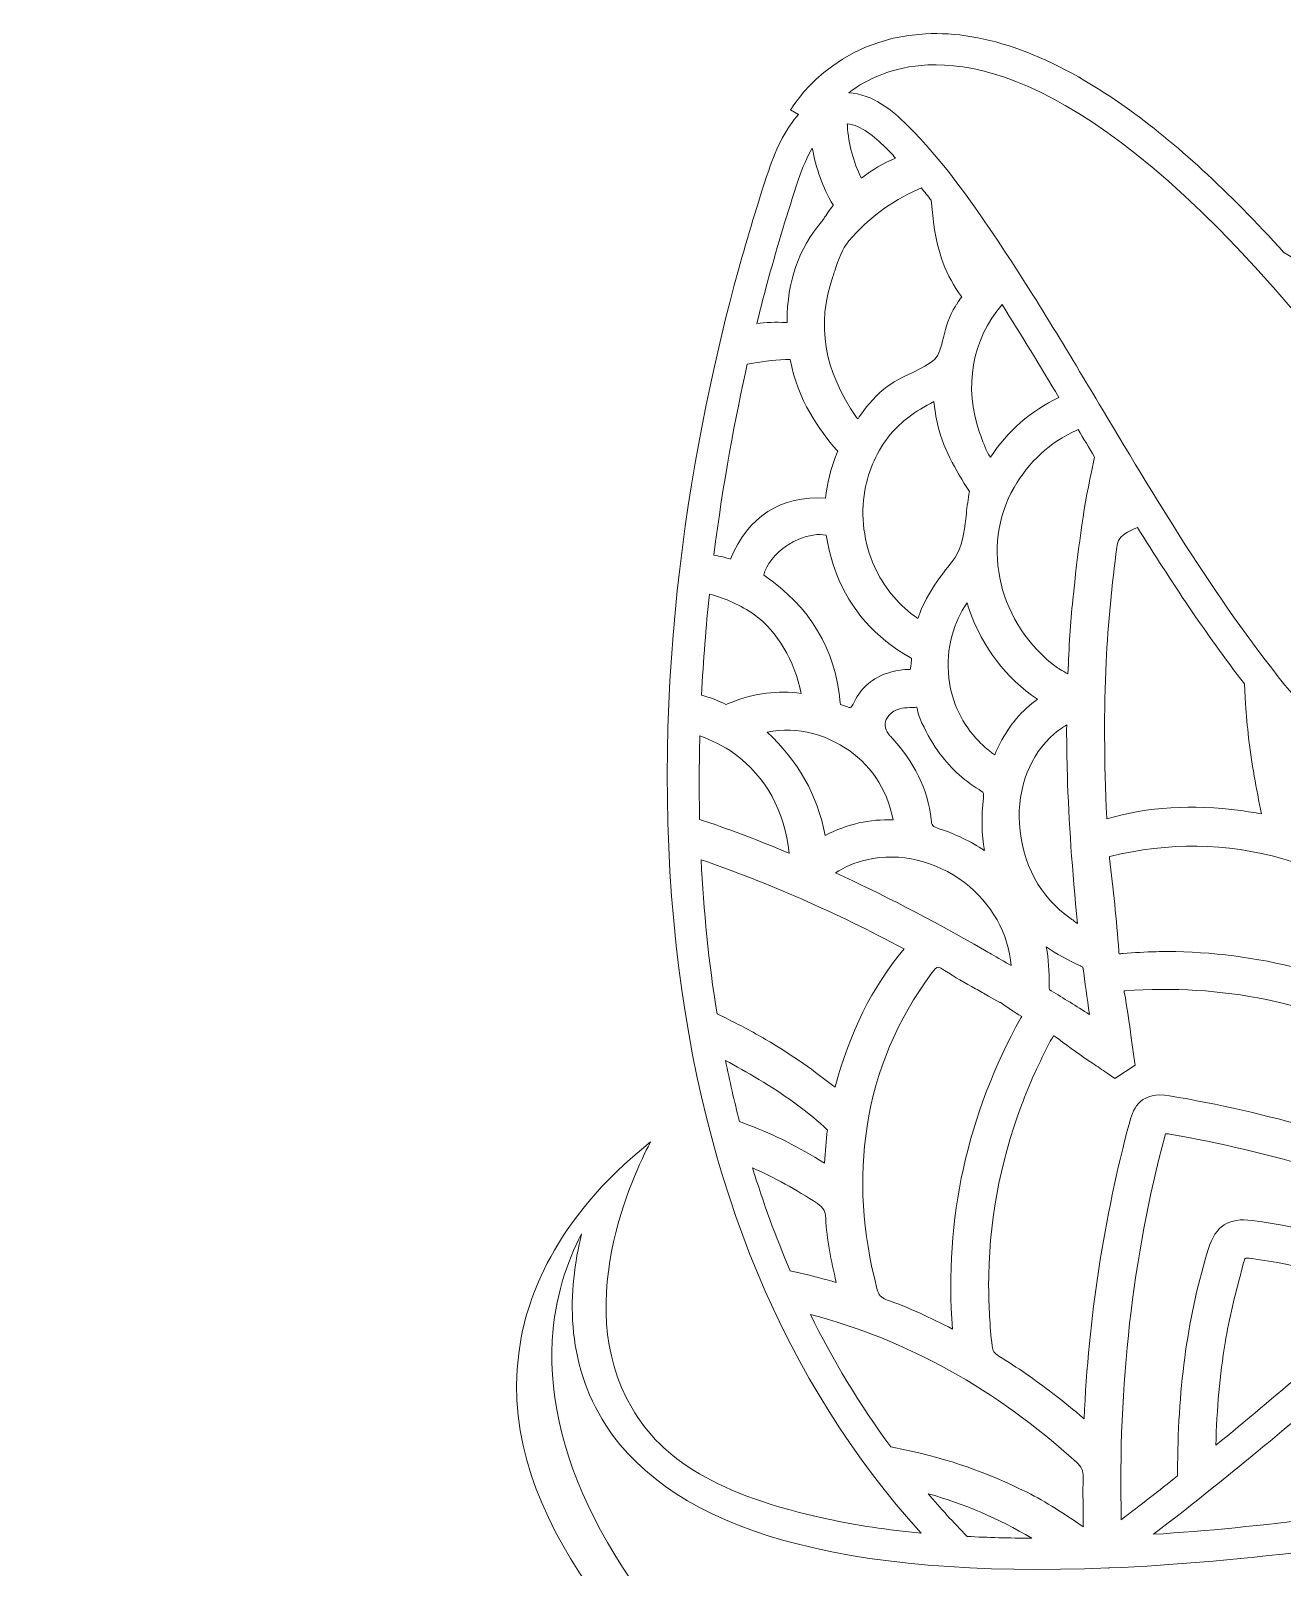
# Model space of a CAD drawing. Extents: x 126 to 8914, y -5970 to -48.
# Drawn here: x 126 to 761, y -3848 to -3068 of the extents above; entities that cross this region are included whole.
import ezdxf

# ---------------------------------------------------------------- set-up
doc = ezdxf.new("R2010")
doc.units = 0
doc.header["$MEASUREMENT"] = 0
doc.layers.add('Layer 1', color=7, linetype='Continuous')

# ---------------------------------------------------------------- blocks, each defined once
blk = doc.blocks.new('block 5')
at = {"layer": 'Layer 1', "lineweight": 0}
for points, knots in [([(2818.21, -4035.29), (2764.98, -4085.04), (2703.32, -4112.86), (2639.92, -4115.7), (2556.38, -4119.43), (2474.39, -4091.01), (2412.29, -4065.84), (2390.15, -4056.87), (2367.8, -4047.16), (2346.17, -4037.79), (2337.96, -4034.23), (2329.71, -4030.65), (2321.4, -4027.09), (2370.2, -4027.99), (2425.96, -4026.76), (2512.78, -3944.21), (2568.47, -3891.26), (2641.86, -3817.66), (2625.5, -3731.42), (2622.21, -3714.04), (2610.78, -3672.65), (2559.78, -3632.09), (2565.05, -3641.92), (2601.55, -3712.43), (2569.23, -3767.25), (2553.89, -3793.27), (2526.47, -3811.29), (2469.72, -3823.54), (2455.32, -3826.64), (2439.55, -3829), (2422.5, -3830.6), (2491.63, -3754.35), (2533.44, -3654.19), (2546.8, -3532.56), (2561.6, -3397.97), (2537.78, -3271.79), (2515.19, -3189.65), (2510.53, -3172.76), (2505.39, -3155.8), (2499.9, -3139.21), (2495.8, -3126.87), (2490.71, -3117.41), (2484.71, -3110.84), (2484.71, -3110.84), (2488.77, -3108.46), (2488.77, -3108.46), (2487.91, -3106.99), (2467.22, -3072.31), (2420.27, -3069.9), (2389.9, -3068.35), (2355.8, -3080.81), (2318.9, -3106.96), (2293.41, -3125.04), (2266.47, -3149.76), (2238.33, -3180.89), (2186.61, -3211.53), (2146.15, -3238.95), (2111.02, -3267.11), (2058.71, -3309.06), (2001.06, -3349.19), (1934.05, -3358.54), (1877.14, -3366.49), (1825.98, -3348.74), (1771.81, -3329.95), (1743.84, -3320.25), (1714.92, -3310.21), (1685.21, -3304.09), (1598.29, -3286.15), (1534.59, -3301.57), (1500, -3348.62), (1465.41, -3301.57), (1401.71, -3286.17), (1314.79, -3304.09), (1285.08, -3310.21), (1256.16, -3320.25), (1228.19, -3329.95), (1174.02, -3348.74), (1122.86, -3366.49), (1065.95, -3358.54), (998.94, -3349.19), (941.29, -3309.06), (888.98, -3267.11), (853.85, -3238.95), (813.4, -3211.53), (761.67, -3180.89), (733.53, -3149.76), (706.59, -3125.04), (681.1, -3106.96), (644.2, -3080.81), (610.1, -3068.34), (579.73, -3069.9), (532.78, -3072.31), (512.09, -3106.99), (511.23, -3108.46), (511.23, -3108.46), (515.29, -3110.84), (515.29, -3110.84), (509.29, -3117.41), (504.2, -3126.87), (500.12, -3139.21), (494.6, -3155.81), (489.45, -3172.78), (484.81, -3189.65), (462.22, -3271.79), (438.4, -3397.97), (453.2, -3532.56), (466.56, -3654.19), (508.37, -3754.35), (577.5, -3830.6), (560.45, -3829), (544.68, -3826.64), (530.28, -3823.54), (473.53, -3811.29), (446.11, -3793.27), (430.77, -3767.25), (398.45, -3712.43), (434.95, -3641.92), (440.22, -3632.09), (389.22, -3672.65), (377.79, -3714.04), (374.5, -3731.42), (358.14, -3817.66), (431.53, -3891.26), (487.22, -3944.21), (574.04, -4026.76), (629.8, -4027.99), (678.6, -4027.09), (670.29, -4030.65), (662.04, -4034.23), (653.83, -4037.79), (632.2, -4047.16), (609.85, -4056.87), (587.71, -4065.84), (525.61, -4091.01), (443.59, -4119.44), (360.08, -4115.7), (296.68, -4112.86), (235.02, -4085.04), (181.79, -4035.29), (181.79, -4035.29), (125.56, -3982.7), (125.56, -3982.7), (125.56, -3982.7), (169.91, -4045.63), (169.91, -4045.63), (219.46, -4115.9), (304.09, -4175.64), (385.53, -4197.81), (420.7, -4207.39), (457.65, -4212.84), (496.23, -4214.15), (485.34, -4225.21), (469.98, -4241.91), (452.74, -4264.03), (422.4, -4302.95), (380.42, -4366.57), (352.73, -4448.62), (321.59, -4540.91), (314.53, -4637.18), (331.76, -4734.74), (353.22, -4856.34), (412.66, -4980.18), (508.45, -5102.83), (508.45, -5102.83), (517.04, -5113.81), (517.04, -5113.81), (517.04, -5113.81), (522.08, -5100.8), (522.08, -5100.8), (522.28, -5100.26), (543.72, -5046.12), (606.97, -4986), (618.24, -4975.3), (631.32, -4963.97), (646.37, -4952.46), (644.61, -4982.41), (643.28, -5045.33), (654.68, -5125.3), (663.93, -5190.25), (679.74, -5252.83), (701.65, -5311.3), (729.05, -5384.39), (766.12, -5451.24), (811.85, -5510), (813.74, -5512.77), (839.32, -5550.81), (859.18, -5606.87), (878.01, -5659.98), (895.42, -5740.7), (871.56, -5823.61), (871.56, -5823.61), (865.31, -5845.39), (865.31, -5845.39), (865.31, -5845.39), (883.77, -5832.24), (883.77, -5832.24), (885.33, -5831.13), (922.61, -5804.27), (953.85, -5755.29), (978.49, -5716.64), (1002.96, -5657.53), (992.58, -5583.6), (993.17, -5584.35), (993.72, -5585.04), (994.23, -5585.72), (1015.9, -5614.87), (1039.45, -5642.28), (1064.19, -5667.18), (1108.9, -5712.2), (1155.06, -5746.33), (1201.41, -5768.67), (1255.37, -5794.66), (1309.82, -5804.7), (1363.33, -5798.49), (1378.55, -5829.06), (1404.02, -5852.77), (1428.69, -5875.76), (1454.89, -5900.15), (1479.63, -5923.18), (1492.73, -5953.46), (1492.73, -5953.46), (1500, -5970.23), (1500, -5970.23), (1500, -5970.23), (1507.27, -5953.46), (1507.27, -5953.46), (1520.37, -5923.18), (1545.11, -5900.15), (1571.31, -5875.76), (1595.98, -5852.77), (1621.45, -5829.06), (1636.67, -5798.49), (1690.18, -5804.7), (1744.63, -5794.66), (1798.59, -5768.67), (1844.94, -5746.33), (1891.12, -5712.2), (1935.81, -5667.18), (1960.55, -5642.28), (1984.1, -5614.88), (2005.77, -5585.74), (2006.28, -5585.06), (2006.83, -5584.35), (2007.42, -5583.6), (1997.04, -5657.53), (2021.51, -5716.64), (2046.15, -5755.29), (2077.39, -5804.27), (2114.67, -5831.13), (2116.23, -5832.24), (2116.23, -5832.24), (2134.69, -5845.39), (2134.69, -5845.39), (2134.69, -5845.39), (2128.44, -5823.61), (2128.44, -5823.61), (2104.58, -5740.7), (2121.99, -5659.98), (2140.82, -5606.87), (2160.7, -5550.77), (2186.28, -5512.73), (2188.15, -5510), (2233.88, -5451.24), (2270.95, -5384.39), (2298.34, -5311.3), (2320.26, -5252.83), (2336.07, -5190.25), (2345.32, -5125.3), (2356.72, -5045.33), (2355.39, -4982.41), (2353.63, -4952.46), (2368.68, -4963.97), (2381.76, -4975.3), (2393.03, -4986), (2456.28, -5046.12), (2477.72, -5100.26), (2477.92, -5100.8), (2477.92, -5100.8), (2482.94, -5113.84), (2482.94, -5113.84), (2482.94, -5113.84), (2491.55, -5102.83), (2491.55, -5102.83), (2587.34, -4980.18), (2646.78, -4856.34), (2668.24, -4734.74), (2685.47, -4637.18), (2678.41, -4540.91), (2647.27, -4448.62), (2619.58, -4366.57), (2577.6, -4302.95), (2547.26, -4264.03), (2530.02, -4241.91), (2514.66, -4225.21), (2503.77, -4214.15), (2542.35, -4212.84), (2579.3, -4207.39), (2614.47, -4197.81), (2695.91, -4175.64), (2780.54, -4115.9), (2830.09, -4045.63), (2830.09, -4045.63), (2874.44, -3982.7), (2874.44, -3982.7), (2874.44, -3982.7), (2818.21, -4035.29), (2818.21, -4035.29)], [0, 0, 0, 0, 1, 1, 1, 2, 2, 2, 3, 3, 3, 4, 4, 4, 5, 5, 5, 6, 6, 6, 7, 7, 7, 8, 8, 8, 9, 9, 9, 10, 10, 10, 11, 11, 11, 12, 12, 12, 13, 13, 13, 14, 14, 14, 15, 15, 15, 16, 16, 16, 17, 17, 17, 18, 18, 18, 19, 19, 19, 20, 20, 20, 21, 21, 21, 22, 22, 22, 23, 23, 23, 24, 24, 24, 25, 25, 25, 26, 26, 26, 27, 27, 27, 28, 28, 28, 29, 29, 29, 30, 30, 30, 31, 31, 31, 32, 32, 32, 33, 33, 33, 34, 34, 34, 35, 35, 35, 36, 36, 36, 37, 37, 37, 38, 38, 38, 39, 39, 39, 40, 40, 40, 41, 41, 41, 42, 42, 42, 43, 43, 43, 44, 44, 44, 45, 45, 45, 46, 46, 46, 47, 47, 47, 48, 48, 48, 49, 49, 49, 50, 50, 50, 51, 51, 51, 52, 52, 52, 53, 53, 53, 54, 54, 54, 55, 55, 55, 56, 56, 56, 57, 57, 57, 58, 58, 58, 59, 59, 59, 60, 60, 60, 61, 61, 61, 62, 62, 62, 63, 63, 63, 64, 64, 64, 65, 65, 65, 66, 66, 66, 67, 67, 67, 68, 68, 68, 69, 69, 69, 70, 70, 70, 71, 71, 71, 72, 72, 72, 73, 73, 73, 74, 74, 74, 75, 75, 75, 76, 76, 76, 77, 77, 77, 78, 78, 78, 79, 79, 79, 80, 80, 80, 81, 81, 81, 82, 82, 82, 83, 83, 83, 84, 84, 84, 85, 85, 85, 86, 86, 86, 87, 87, 87, 88, 88, 88, 89, 89, 89, 90, 90, 90, 91, 91, 91, 92, 92, 92, 93, 93, 93, 94, 94, 94, 95, 95, 95, 96, 96, 96, 97, 97, 97, 98, 98, 98, 99, 99, 99, 100, 100, 100, 101, 101, 101, 102, 102, 102, 102]), ([(580.9, -3085.7), (624.3, -3083.68), (700.76, -3115.05), (818.04, -3276.21), (898.39, -3386.61), (990.06, -3457.6), (1096.66, -3491.65), (1068.66, -3497.27), (1043.73, -3507.56), (1025.14, -3516.93), (1014.24, -3522.44), (1003.87, -3528.71), (993.91, -3535.56), (993.91, -3535.56), (993.91, -3535.52), (993.91, -3535.52), (886.47, -3532.52), (804.75, -3452.14), (765.58, -3404.49), (729.03, -3360.01), (698.81, -3309.45), (669.58, -3260.56), (652.02, -3231.21), (633.88, -3200.86), (614.47, -3171.97), (602.6, -3154.29), (588.1, -3133.86), (570.47, -3116.27), (563.04, -3108.86), (553.1, -3100.57), (540.74, -3099.77), (549.83, -3093), (563.04, -3086.54), (580.9, -3085.7)], [0, 0, 0, 0, 1, 1, 1, 2, 2, 2, 3, 3, 3, 4, 4, 4, 5, 5, 5, 6, 6, 6, 7, 7, 7, 8, 8, 8, 9, 9, 9, 10, 10, 10, 11, 11, 11, 11]), ([(559.29, -3127.48), (561.08, -3129.26), (562.82, -3131.09), (564.55, -3132.94), (558.41, -3135.53), (552.61, -3138.94), (547.23, -3143.1), (543.07, -3134.92), (540.66, -3125.94), (540.06, -3116.43), (540.06, -3116.43), (540.01, -3115.6), (540.01, -3115.6), (547.1, -3116.24), (553.97, -3122.19), (559.29, -3127.48)], [0, 0, 0, 0, 1, 1, 1, 2, 2, 2, 3, 3, 3, 4, 4, 4, 5, 5, 5, 5]), ([(500.07, -3193.85), (504.65, -3177.24), (509.71, -3160.53), (515.14, -3144.19), (517.33, -3137.61), (519.72, -3132.16), (522.28, -3127.84), (524.04, -3138.11), (527.54, -3147.82), (532.78, -3156.75), (532.82, -3156.84), (532.87, -3156.92), (532.92, -3157), (530.91, -3159.31), (529.33, -3161.76), (528.04, -3163.74), (527.66, -3164.31), (527.33, -3164.85), (527, -3165.32), (515.33, -3178.99), (509.59, -3195.46), (509.44, -3215.68), (509.44, -3215.95), (509.43, -3216.19), (509.43, -3216.39), (509.29, -3216.39), (509.14, -3216.38), (508.98, -3216.38), (503.54, -3216.11), (498.65, -3216.28), (494.09, -3216.87), (496.23, -3208.19), (498.25, -3200.47), (500.07, -3193.85)], [0, 0, 0, 0, 1, 1, 1, 2, 2, 2, 3, 3, 3, 4, 4, 4, 5, 5, 5, 6, 6, 6, 7, 7, 7, 8, 8, 8, 9, 9, 9, 10, 10, 10, 11, 11, 11, 11]), ([(540.8, -3174.96), (550.35, -3163.81), (562.13, -3155.04), (575.83, -3148.89), (575.83, -3148.89), (577.62, -3148.09), (577.62, -3148.09), (579.3, -3150.18), (580.95, -3152.27), (582.56, -3154.37), (582.56, -3154.37), (584.03, -3166.81), (584.03, -3166.81), (585.66, -3180.68), (590.22, -3192.55), (597.95, -3203.13), (598.03, -3203.24), (598.09, -3203.33), (598.15, -3203.41), (598.11, -3203.46), (598.06, -3203.52), (598.01, -3203.58), (597.05, -3204.74), (596.35, -3205.86), (595.73, -3206.88), (595.48, -3207.26), (595.24, -3207.65), (594.99, -3208.03), (591.54, -3213.08), (590.11, -3218.84), (588.86, -3223.93), (587.72, -3228.52), (586.65, -3232.85), (584.44, -3234.98), (581.64, -3237.67), (577.42, -3239.69), (572.92, -3241.83), (568.09, -3244.14), (563.11, -3246.51), (558.58, -3250.22), (552.99, -3254.79), (548.97, -3260.1), (546.09, -3264.23), (545.77, -3264.69), (545.49, -3265.04), (545.25, -3265.3), (545.08, -3265.08), (544.87, -3264.83), (544.63, -3264.5), (528.17, -3240.72), (524.26, -3217.34), (532.7, -3192.99), (533.03, -3192.05), (533.35, -3191.08), (533.68, -3190.13), (535.59, -3184.43), (537.4, -3179.05), (540.8, -3174.96)], [0, 0, 0, 0, 1, 1, 1, 2, 2, 2, 3, 3, 3, 4, 4, 4, 5, 5, 5, 6, 6, 6, 7, 7, 7, 8, 8, 8, 9, 9, 9, 10, 10, 10, 11, 11, 11, 12, 12, 12, 13, 13, 13, 14, 14, 14, 15, 15, 15, 16, 16, 16, 17, 17, 17, 18, 18, 18, 19, 19, 19, 19]), ([(612.65, -3284.7), (610.56, -3281.64), (609.25, -3277.97), (607.79, -3273.87), (607.79, -3273.87), (607.18, -3272.13), (607.18, -3272.13), (598.99, -3249.49), (603.39, -3224.84), (618.57, -3207.29), (628.44, -3222.9), (638.04, -3238.71), (647.43, -3254.38), (633.07, -3261.28), (621.39, -3271.46), (612.65, -3284.7)], [0, 0, 0, 0, 1, 1, 1, 2, 2, 2, 3, 3, 3, 4, 4, 4, 5, 5, 5, 5]), ([(489.23, -3237.54), (489.23, -3237.54), (492.24, -3236.99), (492.24, -3236.99), (498.16, -3235.89), (504.49, -3235.28), (511.11, -3235.13), (514.56, -3255.57), (526.14, -3271.13), (534.72, -3281.23), (534.93, -3281.47), (535.06, -3281.64), (535.14, -3281.75), (535.1, -3281.89), (535.04, -3282.08), (534.93, -3282.34), (531.56, -3290.7), (529.63, -3298.28), (529.04, -3305.46), (506.28, -3304.1), (489.61, -3314.82), (480.74, -3336.52), (478.32, -3335.57), (475.65, -3334.92), (472.37, -3334.5), (472.37, -3334.5), (472.32, -3334.48), (472.32, -3334.48), (476.99, -3297.33), (483.25, -3264.29), (489.23, -3237.54)], [0, 0, 0, 0, 1, 1, 1, 2, 2, 2, 3, 3, 3, 4, 4, 4, 5, 5, 5, 6, 6, 6, 7, 7, 7, 8, 8, 8, 9, 9, 9, 10, 10, 10, 10]), ([(600.45, -3313.4), (600.26, -3315.1), (600.07, -3316.8), (599.85, -3318.46), (598.91, -3325.68), (597.49, -3332.36), (593.29, -3337.66), (587.45, -3345.04), (580.84, -3353.38), (576.8, -3364.03), (576.5, -3364.86), (576.17, -3365.73), (575.85, -3366.54), (575.23, -3366.09), (574.58, -3365.62), (573.97, -3365.16), (569.6, -3361.98), (565.7, -3358.24), (562.32, -3354.05), (558.94, -3349.85), (556.09, -3345.2), (553.85, -3340.24), (551.16, -3334.27), (549.32, -3327.85), (548.5, -3321.18), (547.66, -3314.6), (547.85, -3308.03), (548.95, -3301.68), (550.81, -3291.12), (555.25, -3281.23), (562, -3273.09), (567.27, -3266.73), (574.35, -3261.39), (584.03, -3256.52), (584.25, -3259.83), (584.73, -3263.03), (585.39, -3266.14), (588.28, -3279.6), (594.94, -3291.3), (602.02, -3302.06), (601.3, -3305.88), (600.88, -3309.69), (600.45, -3313.4)], [0, 0, 0, 0, 1, 1, 1, 2, 2, 2, 3, 3, 3, 4, 4, 4, 5, 5, 5, 6, 6, 6, 7, 7, 7, 8, 8, 8, 9, 9, 9, 10, 10, 10, 11, 11, 11, 12, 12, 12, 13, 13, 13, 14, 14, 14, 14]), ([(654.48, -3357.16), (653.27, -3368.69), (652.48, -3380.99), (652.04, -3394.7), (650.57, -3393.81), (649.17, -3393.02), (648.03, -3392.39), (647.56, -3392.13), (647.11, -3391.88), (646.73, -3391.66), (616.94, -3369.56), (607.45, -3330.3), (624.65, -3300.16), (632.19, -3286.96), (642.89, -3277.16), (656.45, -3271.04), (656.45, -3271.04), (657.2, -3270.69), (657.2, -3270.69), (659.97, -3275.34), (662.75, -3279.99), (665.56, -3284.65), (665.56, -3284.65), (663.96, -3292.07), (663.96, -3292.07), (659.59, -3312.41), (657.01, -3332.8), (654.48, -3357.16)], [0, 0, 0, 0, 1, 1, 1, 2, 2, 2, 3, 3, 3, 4, 4, 4, 5, 5, 5, 6, 6, 6, 7, 7, 7, 8, 8, 8, 9, 9, 9, 9]), ([(739.75, -3464.05), (714.88, -3460.77), (692.62, -3462.13), (671.71, -3468.19), (671.71, -3468.19), (671.7, -3468.19), (671.7, -3468.19), (671.7, -3468.07), (671.68, -3467.92), (671.68, -3467.78), (670.38, -3438.89), (670.29, -3413.01), (671.4, -3388.67), (672.32, -3368.81), (674.52, -3348.98), (676.76, -3330.51), (677.21, -3326.77), (678.54, -3324.9), (682.24, -3322.83), (683.59, -3322.09), (684.99, -3321.37), (686.4, -3320.76), (686.4, -3320.76), (687.31, -3320.34), (687.31, -3320.34), (704.2, -3347.46), (721.97, -3374.31), (741.57, -3399.71), (741.57, -3399.71), (742.22, -3409.99), (742.22, -3409.99), (742.57, -3415.51), (743.07, -3421.29), (743.74, -3427.15), (745.19, -3440.16), (747.59, -3452.89), (750.26, -3465.69), (746.7, -3465.07), (743.23, -3464.51), (739.75, -3464.05)], [0, 0, 0, 0, 1, 1, 1, 2, 2, 2, 3, 3, 3, 4, 4, 4, 5, 5, 5, 6, 6, 6, 7, 7, 7, 8, 8, 8, 9, 9, 9, 10, 10, 10, 11, 11, 11, 12, 12, 12, 13, 13, 13, 13]), ([(571.96, -3386.4), (572.35, -3386.64), (572.53, -3386.8), (572.54, -3386.8), (572.59, -3386.92), (572.6, -3387.13), (572.6, -3387.37), (572.6, -3388.21), (572.4, -3389.54), (572.27, -3390.42), (572.19, -3391.04), (572.1, -3391.7), (572.02, -3392.37), (571.62, -3392.35), (571.21, -3392.35), (570.78, -3392.39), (566.54, -3392.64), (562.73, -3393.41), (559.31, -3394.66), (551.82, -3397.42), (546.34, -3402.58), (542.99, -3410.07), (542.51, -3410.67), (542.13, -3411.29), (541.8, -3411.89), (541.23, -3411.71), (540.68, -3411.55), (540.14, -3411.4), (538.97, -3411.05), (537, -3410.48), (536.62, -3410.13), (536.62, -3410.13), (536.53, -3409.94), (536.48, -3409.42), (534.12, -3382.19), (521.05, -3360.41), (497.65, -3344.63), (498.77, -3339.32), (503.29, -3333.56), (509.6, -3329.4), (511.5, -3328.15), (513.48, -3327.14), (515.46, -3326.3), (520.37, -3324.24), (525.32, -3323.46), (529.37, -3324.27), (530.5, -3331.22), (532.24, -3337.74), (534.58, -3343.82), (541.63, -3362.06), (554.13, -3376.33), (571.96, -3386.4)], [0, 0, 0, 0, 1, 1, 1, 2, 2, 2, 3, 3, 3, 4, 4, 4, 5, 5, 5, 6, 6, 6, 7, 7, 7, 8, 8, 8, 9, 9, 9, 10, 10, 10, 11, 11, 11, 12, 12, 12, 13, 13, 13, 14, 14, 14, 15, 15, 15, 16, 16, 16, 17, 17, 17, 17]), ([(470.04, -3354.2), (478.21, -3356.31), (485.91, -3359.81), (492.9, -3364.65), (504.58, -3373.28), (513.21, -3387.83), (516.66, -3404.64), (505.04, -3402.88), (493.04, -3404.4), (481, -3409.18), (481, -3409.18), (480.03, -3409.58), (480.03, -3409.58), (479.53, -3409.78), (478.86, -3410.05), (478.45, -3410.18), (475.09, -3408.55), (471.52, -3407.12), (467.8, -3405.97), (467.8, -3405.97), (466.02, -3405.43), (466.02, -3405.43), (466.93, -3387.78), (468.3, -3370.65), (470.04, -3354.2)], [0, 0, 0, 0, 1, 1, 1, 2, 2, 2, 3, 3, 3, 4, 4, 4, 5, 5, 5, 6, 6, 6, 7, 7, 7, 8, 8, 8, 8]), ([(636.54, -3407.52), (628.67, -3413.14), (622.31, -3420.63), (617.58, -3429.84), (616.9, -3431.15), (616.26, -3432.51), (615.65, -3433.89), (615.39, -3434.49), (615.11, -3435.13), (614.84, -3435.74), (614.3, -3435.35), (613.76, -3434.94), (613.24, -3434.54), (612.13, -3433.72), (611.07, -3432.83), (610.03, -3431.93), (608.95, -3430.99), (607.89, -3430.01), (606.89, -3429), (598.44, -3420.37), (593.07, -3409.2), (591.58, -3396.77), (590.68, -3389.3), (591.25, -3381.92), (593.2, -3374.97), (594.81, -3369.18), (597.38, -3363.69), (600.84, -3358.67), (601.24, -3359.95), (601.67, -3361.23), (602.11, -3362.48), (608.78, -3381.37), (620.33, -3396.48), (636.54, -3407.52)], [0, 0, 0, 0, 1, 1, 1, 2, 2, 2, 3, 3, 3, 4, 4, 4, 5, 5, 5, 6, 6, 6, 7, 7, 7, 8, 8, 8, 9, 9, 9, 10, 10, 10, 11, 11, 11, 11]), ([(609.6, -3484.34), (602.89, -3479.75), (595.24, -3476.01), (586.71, -3473.2), (583.02, -3471.98), (582.91, -3471.71), (582.56, -3468.49), (580.91, -3453.3), (573.98, -3439.11), (561.94, -3426.32), (561.59, -3425.96), (561.22, -3425.53), (560.87, -3425.06), (560.02, -3423.89), (559.28, -3422.43), (559.18, -3420.82), (559.16, -3420.48), (559.16, -3420.17), (559.21, -3419.82), (559.35, -3418.44), (560.04, -3417.06), (561.16, -3415.8), (561.84, -3415.02), (562.69, -3414.29), (563.68, -3413.63), (566, -3412.05), (569.33, -3411.87), (573.19, -3411.68), (573.89, -3411.65), (574.58, -3411.62), (575.28, -3411.57), (575.41, -3412.03), (575.53, -3412.58), (575.64, -3413.01), (575.96, -3414.34), (576.32, -3415.86), (576.97, -3417.41), (579.51, -3423.36), (582.5, -3428.78), (585.95, -3433.65), (591.68, -3441.77), (598.69, -3448.37), (606.89, -3453.36), (608.74, -3454.5), (609.23, -3454.83), (609.23, -3456.08), (609.23, -3456.48), (609.19, -3456.99), (609.11, -3457.63), (608.03, -3467.13), (608.21, -3476.04), (609.6, -3484.34)], [0, 0, 0, 0, 1, 1, 1, 2, 2, 2, 3, 3, 3, 4, 4, 4, 5, 5, 5, 6, 6, 6, 7, 7, 7, 8, 8, 8, 9, 9, 9, 10, 10, 10, 11, 11, 11, 12, 12, 12, 13, 13, 13, 14, 14, 14, 15, 15, 15, 16, 16, 16, 17, 17, 17, 17]), ([(651.72, -3445.91), (652.43, -3469.51), (654.16, -3494.38), (656.93, -3521.27), (656.52, -3521.06), (655.99, -3520.68), (655.43, -3520.27), (655.24, -3520.13), (655.05, -3519.99), (654.86, -3519.83), (654.32, -3519.43), (653.78, -3519.02), (653.16, -3518.59), (638.15, -3508.38), (628.51, -3490.5), (627.39, -3470.76), (626.33, -3452.32), (632.79, -3435.66), (645.07, -3425.06), (646.77, -3423.6), (648.06, -3422.64), (649.27, -3421.94), (650.03, -3421.5), (650.76, -3421.02), (651.45, -3420.53), (651.39, -3421.24), (651.34, -3421.97), (651.34, -3422.7), (651.36, -3430.31), (651.48, -3438.04), (651.72, -3445.91)], [0, 0, 0, 0, 1, 1, 1, 2, 2, 2, 3, 3, 3, 4, 4, 4, 5, 5, 5, 6, 6, 6, 7, 7, 7, 8, 8, 8, 9, 9, 9, 10, 10, 10, 10]), ([(465.2, -3426.17), (471.37, -3428.3), (477.21, -3431.26), (482.61, -3434.97), (498.73, -3446.97), (508.38, -3464.46), (510.58, -3485.65), (496.16, -3479.61), (481.69, -3474.11), (467.59, -3469.33), (467.59, -3469.33), (465.09, -3468.48), (465.09, -3468.48), (464.76, -3454.15), (464.82, -3440.02), (465.2, -3426.17)], [0, 0, 0, 0, 1, 1, 1, 2, 2, 2, 3, 3, 3, 4, 4, 4, 5, 5, 5, 5]), ([(538.3, -3431.85), (551.57, -3440.05), (559.99, -3452.47), (563.34, -3468.78), (551.47, -3468.22), (540.09, -3470.81), (528.84, -3476.6), (524.86, -3456.16), (515.11, -3438.86), (499.28, -3424.16), (507.32, -3422.64), (514.97, -3422.86), (522.42, -3424.85), (527.77, -3426.28), (533.05, -3428.59), (538.3, -3431.85)], [0, 0, 0, 0, 1, 1, 1, 2, 2, 2, 3, 3, 3, 4, 4, 4, 5, 5, 5, 5]), ([(831.89, -3525.32), (836.66, -3528.95), (837.96, -3531.77), (837.29, -3536.96), (835.84, -3548.21), (836.31, -3559.31), (836.83, -3571.05), (817.71, -3560.51), (799, -3552.61), (779.97, -3547.02), (776.73, -3546.08), (773.48, -3545.17), (770.24, -3544.33), (747.55, -3538.49), (724.87, -3535.56), (702.5, -3535.56), (700.62, -3535.56), (698.75, -3535.58), (696.87, -3535.63), (691.25, -3535.74), (685.64, -3536.06), (680.07, -3536.56), (679.14, -3536.64), (678.46, -3536.66), (678, -3536.66), (677.95, -3536.31), (677.89, -3535.87), (677.86, -3535.3), (676.75, -3519.32), (674.93, -3503.57), (673.17, -3488.34), (673.12, -3487.93), (673.09, -3487.6), (673.08, -3487.35), (673.14, -3487.33), (673.22, -3487.3), (673.28, -3487.28), (703.47, -3479.95), (732.18, -3480.33), (761.02, -3488.47), (785.37, -3495.33), (807.9, -3507.04), (831.89, -3525.32)], [0, 0, 0, 0, 1, 1, 1, 2, 2, 2, 3, 3, 3, 4, 4, 4, 5, 5, 5, 6, 6, 6, 7, 7, 7, 8, 8, 8, 9, 9, 9, 10, 10, 10, 11, 11, 11, 12, 12, 12, 13, 13, 13, 14, 14, 14, 14]), ([(465.82, -3488.99), (500.09, -3500.75), (533.82, -3515.54), (568.84, -3534.14), (552.58, -3553.71), (541.09, -3576.78), (533.88, -3604.41), (523.86, -3596.57), (511.77, -3587.72), (498.57, -3580.09), (491.78, -3576.17), (485.02, -3572.56), (478.47, -3569.41), (478.47, -3569.41), (473.91, -3567.21), (473.91, -3567.21), (469.65, -3540.91), (467.08, -3514.72), (465.82, -3488.99)], [0, 0, 0, 0, 1, 1, 1, 2, 2, 2, 3, 3, 3, 4, 4, 4, 5, 5, 5, 6, 6, 6, 6]), ([(549.97, -3488.95), (566.81, -3485.15), (584.84, -3489.37), (599.44, -3500.56), (613.29, -3511.19), (621.88, -3526.43), (623.28, -3542.7), (619.84, -3540.69), (616.48, -3538.76), (613.18, -3536.86), (612.02, -3536.18), (610.85, -3535.52), (609.71, -3534.87), (581.28, -3518.63), (557.25, -3506.18), (534.03, -3495.67), (538.49, -3492.56), (543.75, -3490.34), (549.97, -3488.95)], [0, 0, 0, 0, 1, 1, 1, 2, 2, 2, 3, 3, 3, 4, 4, 4, 5, 5, 5, 6, 6, 6, 6]), ([(641.04, -3533.17), (646.2, -3536.77), (651.96, -3540), (658.31, -3542.81), (658.65, -3542.97), (659.22, -3543.23), (659.65, -3543.45), (660.7, -3551.27), (661.76, -3559.1), (662.9, -3567.46), (656.23, -3563.23), (649.85, -3559.23), (643.49, -3555.4), (642.81, -3555), (642.65, -3554.77), (642.65, -3554.77), (642.65, -3554.75), (642.43, -3554.32), (642.48, -3552.44), (642.63, -3545.71), (642.14, -3539.27), (641.04, -3533.17)], [0, 0, 0, 0, 1, 1, 1, 2, 2, 2, 3, 3, 3, 4, 4, 4, 5, 5, 5, 6, 6, 6, 7, 7, 7, 7]), ([(593.44, -3727.12), (582.2, -3721.18), (570.96, -3716.16), (559.96, -3712.18), (557.08, -3711.13), (555.94, -3709.8), (555.1, -3706.52), (547.61, -3677.75), (545.96, -3650.82), (550.06, -3624.19), (554.42, -3595.91), (565.18, -3570.47), (582.97, -3546.42), (584.51, -3544.35), (585.33, -3543.49), (586.27, -3543.49), (587.06, -3543.49), (587.94, -3544.08), (589.38, -3545.08), (594.5, -3548.56), (599.88, -3551.52), (605.09, -3554.4), (607.3, -3555.62), (609.52, -3556.84), (611.72, -3558.11), (611.72, -3558.11), (617.4, -3561.37), (617.4, -3561.37), (617.4, -3561.37), (617.56, -3561.14), (617.56, -3561.14), (621.03, -3563.68), (624.62, -3566.24), (628.55, -3568.44), (628.44, -3568.66), (628.31, -3568.92), (628.15, -3569.2), (600.81, -3618.2), (589.15, -3671.3), (593.44, -3727.12)], [0, 0, 0, 0, 1, 1, 1, 2, 2, 2, 3, 3, 3, 4, 4, 4, 5, 5, 5, 6, 6, 6, 7, 7, 7, 8, 8, 8, 9, 9, 9, 10, 10, 10, 11, 11, 11, 12, 12, 12, 13, 13, 13, 13]), ([(628.44, -3613.48), (632.55, -3602.52), (637.44, -3591.73), (643.08, -3581.07), (643.89, -3579.57), (644.47, -3578.72), (644.85, -3578.27), (645.33, -3578.51), (646.09, -3578.97), (647.18, -3579.84), (652.8, -3584.29), (658.75, -3588.31), (664.51, -3592.2), (666.98, -3593.86), (669.45, -3595.53), (671.9, -3597.24), (671.9, -3597.24), (675.86, -3599.99), (675.86, -3599.99), (675.86, -3599.99), (686.07, -3593.23), (686.07, -3593.23), (686.07, -3593.23), (685.44, -3588.77), (685.44, -3588.77), (684.98, -3585.6), (684.55, -3582.44), (684.12, -3579.27), (683.13, -3571.7), (682.08, -3563.9), (680.63, -3556.21), (680.58, -3555.97), (680.53, -3555.75), (680.5, -3555.56), (680.69, -3555.54), (680.89, -3555.53), (681.13, -3555.51), (729.98, -3551.82), (776.22, -3561.32), (822.51, -3584.56), (836.01, -3591.35), (841.03, -3598.2), (841.68, -3610.77), (842.39, -3624.5), (846.28, -3637.81), (850.27, -3650.71), (801.94, -3631.13), (752.62, -3617.01), (703.61, -3608.73), (689.41, -3606.32), (685.31, -3614.49), (683.35, -3621.87), (670.21, -3670.94), (662.44, -3721.64), (660.22, -3772.63), (655.05, -3768.15), (649.76, -3763.86), (644.39, -3759.74), (635.46, -3752.89), (626.28, -3746.54), (616.96, -3740.76), (614.6, -3739.31), (613.84, -3738.17), (613.54, -3735.67), (612.38, -3725.55), (611.8, -3715.52), (611.77, -3705.54), (611.67, -3673.99), (617.24, -3643.21), (628.44, -3613.48)], [0, 0, 0, 0, 1, 1, 1, 2, 2, 2, 3, 3, 3, 4, 4, 4, 5, 5, 5, 6, 6, 6, 7, 7, 7, 8, 8, 8, 9, 9, 9, 10, 10, 10, 11, 11, 11, 12, 12, 12, 13, 13, 13, 14, 14, 14, 15, 15, 15, 16, 16, 16, 17, 17, 17, 18, 18, 18, 19, 19, 19, 20, 20, 20, 21, 21, 21, 22, 22, 22, 23, 23, 23, 23]), ([(485.32, -3621.8), (482.64, -3611.48), (480.29, -3601.13), (478.2, -3590.76), (483.59, -3593.63), (489.18, -3596.81), (495.18, -3600.42), (507.66, -3607.92), (518.47, -3615.79), (528.22, -3624.43), (528.22, -3624.43), (528.61, -3624.78), (528.61, -3624.78), (529.07, -3625.19), (529.66, -3625.7), (529.96, -3626.03), (529.29, -3631.52), (528.85, -3637.05), (528.41, -3642.83), (515.46, -3634.72), (502.84, -3628.39), (490.08, -3623.59), (490.08, -3623.59), (485.32, -3621.8), (485.32, -3621.8)], [0, 0, 0, 0, 1, 1, 1, 2, 2, 2, 3, 3, 3, 4, 4, 4, 5, 5, 5, 6, 6, 6, 7, 7, 7, 8, 8, 8, 8]), ([(701.17, -3629.31), (701.33, -3628.71), (701.49, -3628.26), (701.6, -3627.96), (702.03, -3627.98), (702.69, -3628.04), (703.71, -3628.22), (754.71, -3637.05), (805.17, -3652.09), (853.74, -3672.92), (848.99, -3677.78), (844.21, -3682.54), (839.38, -3687.15), (836.67, -3689.75), (833.94, -3692.33), (831.2, -3694.91), (831.2, -3694.91), (828, -3693.67), (828, -3693.67), (799.66, -3682.7), (772.69, -3675.61), (745.57, -3671.98), (733.73, -3670.4), (726.88, -3674.8), (723.33, -3686.25), (713.08, -3719.44), (707.96, -3755.3), (707.71, -3795.85), (707.71, -3795.85), (707.68, -3801.58), (707.68, -3801.58), (698.23, -3809.07), (688.71, -3816.48), (679.09, -3823.81), (677.38, -3756.07), (684.79, -3690.66), (701.17, -3629.31)], [0, 0, 0, 0, 1, 1, 1, 2, 2, 2, 3, 3, 3, 4, 4, 4, 5, 5, 5, 6, 6, 6, 7, 7, 7, 8, 8, 8, 9, 9, 9, 10, 10, 10, 11, 11, 11, 12, 12, 12, 12]), ([(511.06, -3697.47), (503.67, -3680.33), (497.33, -3662.88), (491.95, -3645.28), (503, -3650.19), (514.03, -3656.27), (524.83, -3663.4), (527.92, -3665.45), (528.95, -3667.24), (529.09, -3670.73), (529.53, -3681.75), (531.8, -3692.34), (534.41, -3703.39), (528.28, -3701.7), (522.23, -3700.11), (516.28, -3698.7), (516.28, -3698.7), (511.06, -3697.47), (511.06, -3697.47)], [0, 0, 0, 0, 1, 1, 1, 2, 2, 2, 3, 3, 3, 4, 4, 4, 5, 5, 5, 6, 6, 6, 6]), ([(498.14, -3932.75), (423.12, -3861.42), (386.84, -3794.17), (390.26, -3732.86), (391.48, -3711.24), (397.67, -3693.13), (405.19, -3678.73), (398.13, -3707.32), (396.52, -3743.63), (417.51, -3775.89), (452.43, -3829.57), (538.14, -3853.8), (672.85, -3848.28), (672.85, -3848.28), (672.9, -3848.33), (672.9, -3848.33), (672.92, -3848.31), (672.95, -3848.29), (672.96, -3848.28), (706.63, -3846.9), (743.36, -3843.66), (783.14, -3838.56), (951.44, -3816.97), (1079.68, -3844.97), (1164.25, -3921.82), (1221.62, -3973.95), (1247.52, -4039.44), (1259.14, -4085.2), (1264.71, -4107.16), (1267.62, -4126.79), (1269.14, -4141.93), (1267.08, -4137.99), (1264.95, -4134.08), (1262.71, -4130.2), (1221.03, -4057.66), (1151.51, -4001.1), (1071.97, -3975.06), (995.22, -3949.92), (904.63, -3950.93), (809.97, -3978.02), (777.98, -3987.17), (746.62, -3998.85), (715.88, -4011.4), (715.88, -4011.4), (715.86, -4011.4), (715.86, -4011.4), (715.86, -4011.4), (715.86, -4011.4), (715.85, -4011.4), (704.51, -4010.74), (693.31, -4010.96), (682.48, -4011.18), (633.44, -4012.16), (582.74, -4013.18), (498.14, -3932.75)], [0, 0, 0, 0, 1, 1, 1, 2, 2, 2, 3, 3, 3, 4, 4, 4, 5, 5, 5, 6, 6, 6, 7, 7, 7, 8, 8, 8, 9, 9, 9, 10, 10, 10, 11, 11, 11, 12, 12, 12, 13, 13, 13, 14, 14, 14, 15, 15, 15, 16, 16, 16, 17, 17, 17, 18, 18, 18, 18]), ([(815.64, -3709.41), (787.19, -3735.62), (757.61, -3761.2), (727.09, -3786.02), (727.59, -3767.58), (729.13, -3750.5), (731.8, -3733.99), (733.78, -3721.72), (737, -3709.36), (740.11, -3697.41), (740.11, -3697.41), (741.13, -3693.51), (741.13, -3693.51), (741.51, -3692.06), (741.87, -3691.42), (742.01, -3691.2), (742.31, -3691.14), (743.22, -3691.03), (745.34, -3691.31), (768.4, -3694.49), (791.45, -3700.43), (815.64, -3709.41)], [0, 0, 0, 0, 1, 1, 1, 2, 2, 2, 3, 3, 3, 4, 4, 4, 5, 5, 5, 6, 6, 6, 7, 7, 7, 7]), ([(570.09, -3788.51), (570.09, -3788.51), (562.11, -3786.86), (562.11, -3786.86), (546.22, -3765.35), (532.71, -3742.84), (521.28, -3719.66), (570.23, -3732.44), (615.63, -3757.61), (656.28, -3794.62), (658.96, -3797.04), (659.83, -3798.95), (659.75, -3802.17), (659.56, -3810.38), (659.68, -3818.66), (659.83, -3826.67), (659.83, -3826.67), (659.84, -3827.45), (659.84, -3827.45), (659.84, -3827.45), (659.3, -3827.08), (659.3, -3827.08), (650.14, -3820.81), (641.08, -3814.8), (631.27, -3809.92), (611.21, -3799.95), (590.62, -3792.75), (570.09, -3788.51)], [0, 0, 0, 0, 1, 1, 1, 2, 2, 2, 3, 3, 3, 4, 4, 4, 5, 5, 5, 6, 6, 6, 7, 7, 7, 8, 8, 8, 9, 9, 9, 9]), ([(811.35, -3734.72), (811.19, -3748.06), (813.58, -3760.8), (818.53, -3772.66), (819.44, -3774.85), (819.58, -3775.56), (816.86, -3777.71), (802.17, -3789.38), (791.07, -3803.34), (783.9, -3819.22), (783.9, -3819.22), (782.32, -3822.71), (782.32, -3822.71), (781.92, -3822.76), (781.52, -3822.81), (781.11, -3822.86), (750.8, -3826.75), (722.23, -3829.54), (695.46, -3831.23), (735.6, -3800.35), (774.38, -3768.05), (811.35, -3734.72)], [0, 0, 0, 0, 1, 1, 1, 2, 2, 2, 3, 3, 3, 4, 4, 4, 5, 5, 5, 6, 6, 6, 7, 7, 7, 7]), ([(633.61, -3833.18), (622.28, -3833.15), (611.36, -3832.85), (600.86, -3832.31), (593.91, -3825.25), (587.31, -3818.01), (581.01, -3810.64), (599.12, -3815.64), (616.74, -3823.19), (633.61, -3833.18)], [0, 0, 0, 0, 1, 1, 1, 2, 2, 2, 3, 3, 3, 3])]:
    blk.add_open_spline(points, degree=3, knots=knots, dxfattribs=at)

msp = doc.modelspace()

# ---------------------------------------------------------------- block references
at = {"layer": 'Layer 1'}
msp.add_blockref('block 5', (0, 0), dxfattribs=at)

doc.saveas('drawing.dxf')
